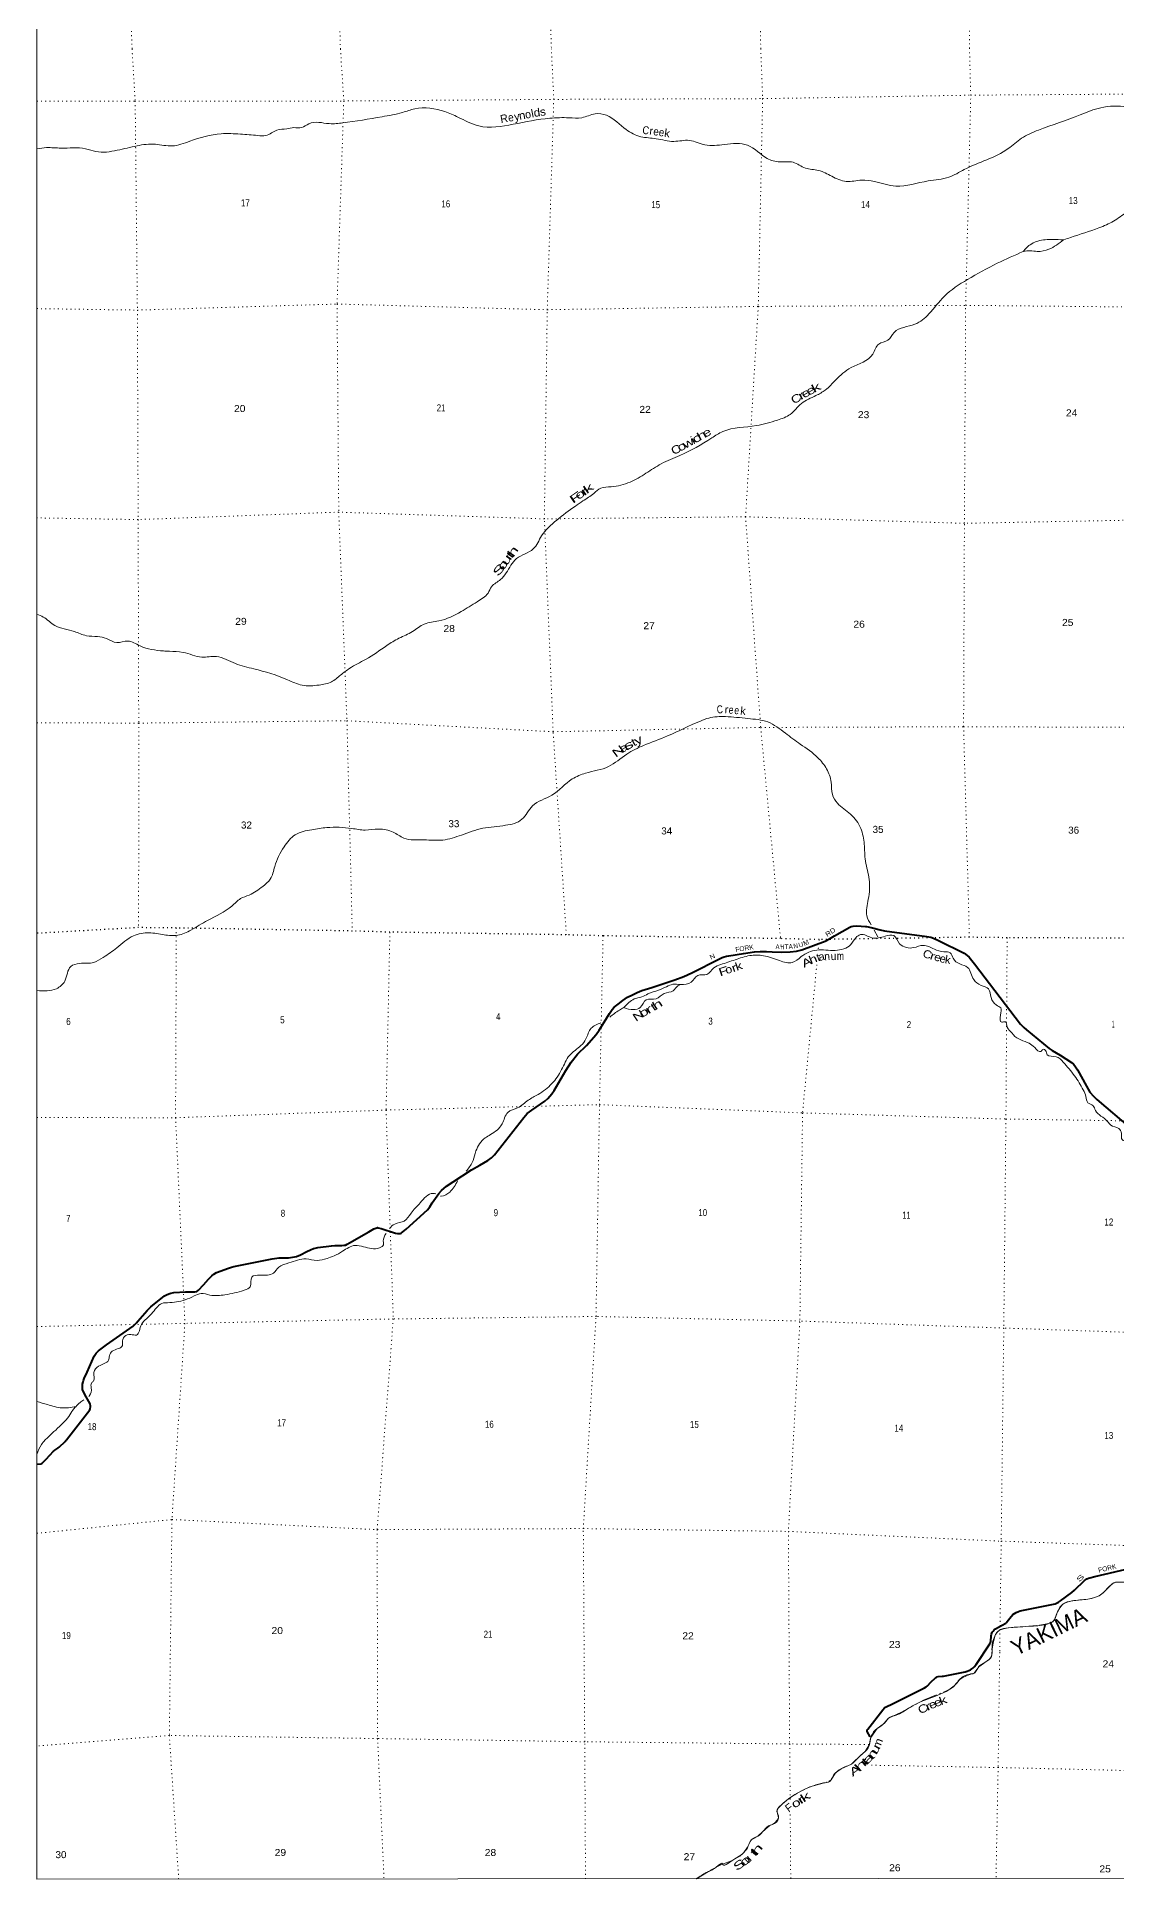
# Model space of a CAD drawing. Header units: feet. Extents: x -6 to 252658, y -374658 to -170635.
# Drawn here: x -2 to 26989, y -366365 to -320318 of the extents above; entities that cross this region are included whole.
import ezdxf
from ezdxf.enums import TextEntityAlignment as Align

# ---------------------------------------------------------------- set-up
doc = ezdxf.new("R2010")
doc.units = ezdxf.units.FT
doc.header["$LTSCALE"] = 70
doc.linetypes.add('DOT_DASHED', pattern=[7.7, 5, -1.2, 0.3, -1.2])
doc.linetypes.add('DOTTED', pattern=[1.5, 0.3, -1.2])
for name, color, linetype, lineweight in [('26', 7, 'Continuous', 40), ('27', 7, 'Continuous', 13), ('39', 7, 'Continuous', 13), ('4', 7, 'Continuous', 13), ('44', 7, 'DOT_DASHED', 13), ('6', 7, 'DOTTED', 25), ('7', 7, 'DOTTED', 13)]:
    doc.layers.add(name, color=color, linetype=linetype, lineweight=lineweight)
doc.layers.add('41', color=7, linetype='Continuous')

msp = doc.modelspace()

# ---------------------------------------------------------------- linework, layer by layer
at = {"layer": '26'}
for points in [[(15374.74, -344076.21), (15953.66, -343885.12), (16177.15, -343806.06), (16375.07, -343715.49), (17065.84, -343361.18), (17138.65, -343330.41), (17188, -343313.95), (17241.46, -343299.55), (17300.46, -343288.12), (17671.38, -343230.11), (17946.39, -343190.51), (18087.59, -343178.32), (18241.67, -343179.96), (18384.9, -343186.1), (18629.99, -343191.57), (18836.95, -343188.77), (18991.74, -343173.37), (19126.56, -343140.24), (19714.56, -342918.65), (19816.95, -342864.71), (19942.4, -342783.35), (20325.4, -342570.59), (20360.05, -342556.06), (20415.42, -342542.87), (20506.42, -342539.51), (20721.31, -342554.84), (20745.41, -342557), (20858.34, -342577.16), (21084.46, -342641.39), (21194.49, -342665.54), (22252.85, -342803.02), (22351.89, -342821.18), (22417.8, -342842.29), (22545.59, -342905.22), (23190.65, -343224.52), (23265.42, -343276.24), (23310.62, -343323.69), (23442.24, -343489.25), (24598.66, -344993.15), (24682.5, -345079.36), (24744.47, -345138.7), (25314.36, -345600.23), (25389.07, -345654.45), (25588.63, -345766.63), (25874.84, -345953.19), (25917.67, -345993.44), (25957.22, -346035.65), (26024.45, -346134.93), (26245.03, -346548.18), (26332.56, -346695.39), (26418.6, -346792.78), (26505.6, -346874.56), (27349.93, -347591.6)], [(5881.48, -350864.67), (6056, -350835.6), (6210.1, -350838.74), (6293.28, -350835.6), (6391.03, -350821.72), (6491.02, -350798.67), (6588.29, -350760.59), (6753.56, -350673.15), (6844.3, -350632.47), (6918.71, -350605.8), (6956.35, -350594.22), (7022.26, -350578.39), (7369.21, -350532.1), (7453.32, -350524.31), (7626.42, -350525.58), (7676.1, -350522.99), (7700.48, -350522.33), (7716.3, -350517.05), (7757.83, -350496.61), (7817.69, -350458.39), (8297.51, -350183.91), (8424.86, -350111.45), (8472.86, -350090.5), (8497.36, -350082.44), (8519.77, -350081.12), (8530.31, -350082.44), (8611.44, -350099.35), (8968.37, -350218.01), (9014.1, -350230.17), (9043.1, -350230.17), (9083.97, -350224.89), (9105.06, -350216.98), (9115.09, -350210.84), (9149.88, -350185.32), (9230.15, -350119.08), (9765.46, -349633.94), (9823.49, -349561.42), (9887.02, -349463.85), (10052.86, -349226.39), (10115.89, -349155.73), (10243.1, -349047.97), (10406.52, -348934.39), (10864.35, -348639.69), (11076.02, -348520.37), (11277.65, -348400.99), (11365.81, -348334.72), (11439.2, -348263.29), (12178.11, -347325.2), (12261.07, -347227.22), (12314.94, -347184.53), (12378.1, -347143.51), (12698.89, -346918.33), (12773.68, -346852.14), (12879.14, -346736.06), (12937.54, -346654.49), (13227.8, -346155.84), (13357.64, -345945.61), (13521.57, -345745.62), (13743.86, -345529.91), (13988.62, -345250.02), (14061.58, -345146.63), (14183.32, -344943.72), (14314.68, -344729.82), (14385.87, -344629.57), (14438.59, -344574.17), (14531.56, -344495.65), (14652.15, -344402.7), (14771.68, -344322.24), (14889.43, -344260.24), (15008.07, -344202.21), (15128.28, -344157.56), (15374.74, -344076.21)], [(1252.3, -353697.26), (1433.8, -353290.27), (1480.45, -353221.73), (1539.05, -353160.27), (1742.87, -353008.75), (2406.65, -352544.46), (2488.89, -352460.65), (2525.94, -352418.56), (2756.58, -352148.64), (2847.45, -352062.3), (3188.68, -351789.48), (3242.92, -351756.29), (3300.92, -351732.55), (3348.38, -351716.72), (3420.24, -351704.44), (3711.67, -351688.08), (3952.78, -351685.48), (3998.26, -351673.19), (4037.8, -351641.53), (4168.79, -351511.93), (4290.19, -351369.97), (4371.07, -351282.03), (4420.09, -351245.82), (4488.64, -351206.25), (4792.11, -351093.61), (4863.01, -351071.71), (4922.93, -351056.21), (5881.48, -350864.67)], [(853.43, -355237.24), (1321.36, -354633.96), (1333.46, -354606.06), (1341.37, -354563.85), (1341.37, -354537.47), (1328.26, -354487.3), (1228.85, -354309.88), (1158.14, -354164.18), (1142.98, -354122.63), (1137.71, -354083.06), (1136.39, -354027.66), (1142.32, -353990.07), (1153.53, -353935.33), (1162.98, -353897.54), (1179.9, -353854.86), (1252.3, -353697.26)], [(0, -355989.41), (103.85, -355981.17), (116.74, -355976.54), (127.94, -355969.28), (136.18, -355961.7), (235.14, -355865.4), (415.14, -355665.51), (435.41, -355647.78), (445.96, -355639.86), (523.73, -355595.01), (534.28, -355588.42), (556.35, -355569.89), (703.85, -355430.09), (725.42, -355403.76), (742.9, -355384.29), (853.43, -355237.24)], [(20838.45, -362805.26), (20762.72, -362671.63), (20758.61, -362660.31), (20759, -362650.06), (20763.75, -362636.65), (20776.09, -362619.16), (21151.83, -362135.94), (21198.13, -362086.79), (21220.74, -362068.28), (21252.8, -362050.13), (21379.73, -361990.59), (22197.95, -361580.15), (22236.21, -361555.57), (22258.61, -361540.02), (22276.09, -361524.59), (22345.31, -361453.73), (22477.08, -361328.62), (22491.47, -361316.28), (22507.41, -361309.59), (22538.76, -361301.87), (22639.6, -361292.7), (22674.47, -361288.5), (23212.89, -361179.53), (23266.15, -361166.6), (23306.24, -361152.2), (23347.37, -361133.68), (23378.21, -361111.05), (23402.88, -361089.44), (23435.78, -361054.47), (23485.22, -360996.26), (23825.95, -360487.12), (23844.06, -360453.81), (23850.62, -360427.46), (23863.16, -360281.1), (23871.18, -360241.26), (23879.41, -360216.57), (23891.75, -360189.82), (23909.22, -360163.07), (23936.37, -360132.83), (23971.94, -360106.49), (24043.26, -360065.14), (24226.69, -359965.75), (24246.44, -359948.07), (24263.41, -359926.98), (24327.15, -359842.62), (24406.77, -359751.8), (24446.41, -359721.23), (24487.53, -359698.6), (24545.11, -359675.97), (24590.14, -359662.45), (25382.69, -359504.36), (25459.08, -359483.6), (25498.15, -359467.14), (25543.39, -359442.45), (25594.23, -359407.14), (25878.73, -359203.85), (25948.46, -359146.17), (26193.94, -358904.29), (26223.99, -358880.76), (26256.89, -358860.19), (26295.96, -358843.73), (26326.96, -358834.74), (26457.77, -358799.34), (27347.07, -358589.58)]]:
    msp.add_lwpolyline(points, dxfattribs=at)
at = {"layer": '39'}
msp.add_line((20938.83, -342646.87), (21029.79, -342815.1), dxfattribs=at)
for points in [[(29922.08, -322597.29), (29207.04, -322528.44), (28573.68, -322340.32), (27267.43, -322064.92), (26601.36, -322088.19), (26091.4, -322269.1), (25043.43, -322649.23), (24624.22, -322853.56), (24287.91, -323111.54), (23190.64, -323634.83), (22805.54, -323824.82), (22286.91, -323919.33), (21474.65, -324046.28), (20942.48, -323935.8), (20626.22, -323900.05), (20239.99, -323931.2), (19876.76, -323801.3), (19547.64, -323657.07), (19217.12, -323597.3), (18908.13, -323452.91), (18573.94, -323443.44), (18259.31, -323355.39), (17771.89, -323027.4), (17192.05, -323005.76), (16705.04, -323017.58), (16317.79, -322905.97), (15927.48, -322931.12), (15486.2, -322864.16), (15101.39, -322812.86), (14735.82, -322636.74), (14244.14, -322276.6), (13958.08, -322242.62), (13624.64, -322337.71), (13306.63, -322340.18), (12827.67, -322351.94), (11908.89, -322501.84), (11049.74, -322544.7), (10528.86, -322323.53), (10203.83, -322187.31), (9448.52, -322116.76), (9141.22, -322207.62), (8630.73, -322314.14), (7647.57, -322468.55), (7311.57, -322487.25), (6798.32, -322489.22), (6621.88, -322585.1), (6426.65, -322586.61), (6247.72, -322616.15), (5998.38, -322650.26), (5725.58, -322783.08), (5522.29, -322782.65), (5087.28, -322747.82), (4604.15, -322739.5), (3820.49, -322926.56), (3382.54, -323044.57), (2963.57, -323001.58), (2502.93, -323041.35), (2008.58, -323153.77), (1473.4, -323184.06), (1215.27, -323115.69), (603.26, -323098.32), (240.87, -323087.06), (-2.49, -323113.07)], [(29924.78, -322596.73), (29667.84, -322792.3), (29333.16, -322995.97), (29089.23, -323225.09), (28751, -323495.15), (28367.16, -323862.08), (27258.04, -324699.14), (26921.49, -324922.94), (26558.38, -325092.66), (25849.57, -325331.41), (25676.91, -325393.07)], [(25676.91, -325393.07), (25401.09, -325383.15), (25031.01, -325422.22), (24744.39, -325591.34), (24664.52, -325682.44)], [(25675.22, -325393.01), (25304.2, -325627.21), (25014.75, -325681.74), (24837.5, -325665.02), (24666.21, -325680.52)], [(24664.52, -325682.44), (24016.49, -325977.03), (23268.62, -326382.98), (22691.92, -326801.68), (22304.59, -327243.05), (21956.2, -327501.12), (21436.35, -327706.24), (21280.72, -327898.47), (21049.94, -327994.77), (20900.77, -328245.27), (20359.74, -328585.27), (19977.5, -328893.88), (19713.6, -329145.26), (19481.11, -329283.8), (19118.2, -329481.67), (18838.35, -329753.29), (18521.35, -329896.5), (17992.97, -330035.33), (17152.68, -330182.61), (16874.03, -330341.61), (16080.11, -330782.11), (15612.6, -330988.83), (15229.86, -331227.06), (14836.91, -331445.27), (14358.72, -331565.6), (14103.32, -331597.75), (13923.1, -331727.84), (13654.73, -331916.93), (13464.45, -332047.09), (12997.97, -332398.58), (12620.36, -332791.61), (12411.32, -333114.96), (11994.41, -333359.49), (11735.3, -333717.41), (11595.59, -333883.38), (11371.41, -334060.06), (11279.96, -334219.63), (11005.77, -334438.92), (10610.98, -334681.27), (10049.08, -334916.87), (9687.33, -334994.08), (9392.8, -335183.37), (9053.82, -335348.88), (8749.18, -335532.21), (8220.27, -335878.15), (7821.31, -336100.43), (7593.05, -336269.1), (7364.81, -336439.78), (7057.42, -336518.57), (6632.76, -336523.88), (6265.44, -336385.97), (5422.16, -336115.03), (4962.3, -335981.86), (4490.07, -335808.58), (4121.8, -335819.48), (3654, -335702.46), (3311.63, -335674.96), (3163.26, -335667.69)], [(3163.26, -335667.69), (2578.01, -335539.9), (2273.22, -335419.6), (1997.74, -335457.94), (1739.37, -335355.38), (1515.6, -335306.85), (1235.67, -335284.89), (937.04, -335182.65), (444.83, -335029.62), (157.51, -334818.71), (1.18, -334752.01)], [(-0.21, -344156.19), (489.47, -344108.04), (695.44, -343919.44), (847.82, -343554.3), (1066.66, -343476.19), (1422.76, -343453.32), (1659.35, -343324.8), (1997.83, -343088.92), (2414.33, -342786.08), (2804.28, -342710.66), (3183.05, -342762.01), (3523.29, -342773.45), (3850.46, -342644.23), (4269.4, -342401.69), (4874.71, -342043.09), (5092.77, -341856.41), (5307.51, -341768.28), (5650.14, -341550.46), (5836.03, -341368.05), (5946.53, -341057.53), (6180.51, -340563.06), (6460.15, -340261.28), (6873.89, -340135.41), (7249.9, -340082.23), (7870, -340103.55), (8210.44, -340143.14), (8546.4, -340118.41), (8909.26, -340196.03), (9175.99, -340342.76), (9681.54, -340389.1), (10150.55, -340393.5), (10618.63, -340267.21), (11150.83, -340100.21), (11719.92, -340025.41), (12127.44, -339875.46), (12390.75, -339541.63), (12877.92, -339270.42), (13386.29, -338866.32), (13721.39, -338720.95), (14291.85, -338555.66), (14748.56, -338246.48), (15171.7, -338028.04), (15769.83, -337792.15), (16590.39, -337417.81), (16801.21, -337343.78), (17217.59, -337306.37), (17779.51, -337356.3), (18275.26, -337440.92), (18716.05, -337721.02), (19090.38, -337995.61), (19531.6, -338336.03), (19746.95, -338615.87), (19864.02, -338944.73), (19894.44, -339258.18), (20018.75, -339472.37), (20346.8, -339749.33), (20600.91, -340101.26), (20688.27, -340496.71), (20719.46, -340918.73), (20813.33, -341380.49), (20790.68, -341873.31), (20753.38, -342287.82), (20861.53, -342512.3)], [(16091.92, -344005.03), (16363.24, -343948.64), (16527.08, -343778.46), (16756.34, -343750.54), (16926.25, -343586.34), (17098.77, -343504.57), (17462.23, -343385.13), (17825.42, -343281.59), (18165.99, -343283.15), (18573.45, -343406.66), (18889.8, -343454.48), (19112.18, -343307.97), (19499.48, -343144.1), (19962.47, -343150.56), (20347.91, -343008.83), (20475.49, -342834.91), (20597.7, -342755.54), (20876.03, -342833.81), (21215.93, -342796.99), (21427.16, -342781.27), (21573.52, -342983.23), (21743.29, -343080.44), (21928.48, -343083.02), (22163.57, -343024.9), (22442.02, -343121.26), (22681.99, -343183.75), (22839.19, -343212.69), (22910.61, -343348.87), (23080.7, -343490.32), (23274.54, -343577.29), (23425.65, -343879.74), (23609.85, -344025.1), (23799.69, -344114.12), (23861.62, -344330.8), (23991.75, -344514.79), (24100.96, -344588.34), (24092.19, -344769.38), (24125.66, -344946.07), (24218.18, -344937.31), (24265.44, -345071.66), (24366.99, -345199.57), (24417.78, -345265.53), (24809.75, -345473.62), (24951.41, -345581.1), (25109.07, -345674.39), (25165.07, -345623.68), (25217.6, -345651.43), (25266.71, -345763.65), (25484.41, -345808.21), (25664.54, -345947.57), (25948.74, -346285.19), (26164.61, -346637.41), (26232.2, -346801.77), (26281.65, -346962.25), (26408.96, -347031.64), (26470.23, -347155.84), (26608.06, -347291.5), (26778.15, -347432.95), (26851.21, -347516.83), (27053.08, -347599.72), (27118.39, -347725.89), (27137.61, -347880.58), (27292.98, -347935.67), (27422.1, -347976.9), (27672.21, -348332.88), (27697.64, -348511.64), (27776.81, -348605.54), (27980.43, -348652.21), (28143.75, -348691.16), (28257.28, -348804.9), (28344.29, -348828.88)], [(14669.29, -344584.23), (14802.9, -344453.39), (14933.11, -344365.92), (15127.98, -344314.14), (15278.4, -344238.57), (15547.44, -344143.98), (15746.1, -344057.99), (15904.68, -343998.44), (16089.4, -344006.27)], [(14674.99, -344581.07), (14918.9, -344631.45), (15085.57, -344575.87), (15239.21, -344387.67), (15482.56, -344359.64), (15688.93, -344227.34), (15913.88, -344159.24), (16029.74, -344035.68), (16091.92, -344005.03)], [(14323.09, -344821.71), (14564.73, -344642.25), (14674.99, -344581.07)], [(10738.11, -348665.41), (10756.88, -348643.13), (10906.14, -348404.7), (10978.91, -348164.85), (11206.04, -347839.35), (11342.32, -347755.85), (11630.26, -347490.2), (11777.15, -347201.51), (12019.88, -347087.02), (12286.22, -346895.94), (12530.76, -346753.29), (12877.04, -346481.15), (13122.11, -346131.38), (13318.84, -345775.95), (13602.9, -345528.43), (13728.52, -345362.57), (13859.48, -345098.14), (14103.44, -344963.23)], [(10093.37, -349294.75), (10111.39, -349293.61), (10322.02, -349193.44), (10520.12, -348914.47)], [(8815.64, -350098.54), (8948.94, -349990.32), (9185.92, -349916.1), (9355.61, -349719.73), (9585.23, -349460.57), (9905.6, -349224.83), (9973.49, -349232.11)], [(1297.27, -354300.04), (1312.81, -354280.32), (1359.75, -354088.93), (1362.89, -353964.23), (1412.88, -353917.6), (1425.43, -353702.34), (1543.06, -353544.59), (1787.56, -353395.9), (1812.91, -353281.09), (1880.54, -353167.96), (2137.17, -353027.22), (2136.65, -352954.84), (2191.95, -352805.61), (2344.54, -352752.14), (2489.55, -352765.09), (2612.46, -352500.73), (2741.42, -352356.85), (2901.26, -352192.36), (3161.58, -351963.9), (3268.77, -351956.74), (3705.04, -351884.98), (3933.81, -351788.7), (4106.49, -351729.05), (4324.13, -351765.56), (4702.48, -351758.6), (5182.74, -351646.29), (5335.07, -351556.64), (5371.61, -351317.07), (5582.61, -351269.18), (5912.34, -351218.36), (6046.16, -351072.55), (6298.98, -350962), (6733.05, -350864.12), (7005.04, -350900.22), (7256.28, -350850.01), (7430.92, -350784.31), (7643.46, -350670.05), (7956.42, -350524.86), (8165.98, -350557.41), (8570.76, -350586.45), (8666.83, -350509.29), (8660.14, -350418.86), (8732.16, -350223.94)], [(-1.05, -355751.83), (115.85, -355500.11), (295.59, -355301.66), (469.54, -355139.44), (657.44, -354957.01), (799.23, -354799.07), (898.74, -354641.45), (970.59, -354556.44)], [(0.1, -354426.74), (261.71, -354503.63), (626.61, -354585.25), (785.6, -354582.01), (974.9, -354552.15)], [(970.59, -354556.44), (1078.52, -354449.03), (1175.38, -354384)], [(31569.44, -356963.45), (31288.24, -357039.41), (30992.42, -357118.04), (30770.31, -357303.61), (30494.31, -357428.58), (30342.65, -357592.47), (30275.02, -357817.13), (30095.53, -357930.61), (30026.22, -358099), (29895.28, -358156.5), (29895.27, -358158.51), (29718.36, -358175.55), (29581.11, -358281.25), (29348.02, -358283.89), (29164.61, -358381.27), (28983.95, -358354.08), (28798.74, -358415.28), (28659.75, -358474.75), (28517.34, -358433.72), (28416.79, -358449.2), (28297.85, -358516.82), (28278.95, -358655.36), (28162.09, -358708.93), (27952.92, -358745.88), (27787.49, -358859.44), (27592.81, -358824.13), (27471.96, -358875.66), (27403.34, -358927.51), (27335.03, -358927.1), (27322.98, -358925.02), (27127.97, -358945.98), (26971.26, -358945.05), (26821.96, -359048.66), (26561.41, -359280.23), (26277.61, -359364.96), (25881.53, -359410.85), (25651.98, -359495.9), (25501.9, -359732.14), (25430.56, -359902.52), (25291.46, -359982.08), (24873.19, -360041.91), (24292.28, -360084.7), (24068.92, -360143.66), (23951.48, -360295.69), (23883.28, -360616.81), (23870.15, -360797.59), (23704.49, -360951.34), (23549.15, -361056.93), (23413.52, -361228.94), (23397.43, -361230.86), (23056.94, -361389.61), (22994.15, -361475.65), (22828.54, -361619.35), (22061.08, -361950.41), (21797.03, -362093.53), (21486.6, -362264.52), (21293.27, -362339.74), (21198.14, -362457.73), (21000.33, -362611.3), (20842.24, -362843.47), (20809, -363028.14), (20665.23, -363216.19), (20515.74, -363353.96), (20370.27, -363489.75), (20245.39, -363543.27), (20011.55, -363672.51), (19910.43, -363784.44), (19825.23, -363922.59), (19672.3, -363961.88), (19420.75, -364028.72), (18951.27, -364255.03), (18569.76, -364554.2), (18511.01, -364636.24), (18541.96, -364837.38), (18394.33, -364999.28), (18338, -365013.01), (18184.54, -365140.71), (18024.9, -365294.5), (17857.58, -365389.97), (17786.4, -365534.23), (17687.01, -365692.4), (17402.55, -365889.66), (17146.82, -365984.6), (17146.83, -365982.59), (16983.59, -366066.03), (16739.68, -366201.24), (16489.61, -366358.51)]]:
    msp.add_spline(points, degree=3, dxfattribs=at)
at = {"layer": '4'}
msp.add_lwpolyline([(0, -183308.59), (31331.08, -183287.03), (62662.1, -183222.4), (93993, -183114.66), (125323.73, -182963.82), (156654.22, -182769.89), (187984.4, -182532.85), (219314.24, -182252.73), (250643.68, -181929.51), (252658.04, -364975.08), (221076.83, -365300.9), (189495.2, -365583.27), (157911.89, -365844.7), (126330.92, -366017.71), (94748.41, -366169.75), (63165.7, -366278.36), (31582.88, -366343.53), (0, -366365.25)], close=True, dxfattribs=at)
at = {"layer": '44'}
for points in [[(24290.78, -360084.57), (24635.82, -360060.14), (25075.76, -360017.95), (25344.49, -359966.45), (25403.85, -359930.63), (25448.51, -359874.24), (25525.2, -359685.66), (25579.64, -359582.09), (25647.05, -359500.26), (25696.45, -359464.54), (25762.93, -359436.39), (25952.02, -359400.49), (26231.67, -359372.39), (26367.93, -359348.16), (26517.68, -359302.96), (26594.14, -359258.78), (26676.14, -359188.56), (26817.43, -359052.31), (26907.12, -358978.28), (26946.63, -358954.69), (26976.88, -358943.44), (27002.52, -358939.31)], [(16494.32, -366355.55), (16844.8, -366140.49), (17104.4, -366003.31), (17367.47, -365909.63), (17576.43, -365787.68), (17677.8, -365703.12), (17767.1, -365568.52), (17860.8, -365385.84), (17946.96, -365335.33), (18034.33, -365285.82), (18224.95, -365104.7), (18325.14, -365022.78), (18405.61, -364992.27), (18449.26, -364959.74), (18513.66, -364887.3), (18545.26, -364828.76), (18543.55, -364780.61), (18505.62, -364673.76), (18510.94, -364636.39), (18556.04, -364568.24), (18648.61, -364481.67), (18796.25, -364359.64), (18955.43, -364252.55), (19173.12, -364128.67), (19325.46, -364059.91), (19806.97, -363927.89), (19864.19, -363886.86), (19972.55, -363707.65), (20114.58, -363608.73), (20368.64, -363491.17), (20719.52, -363158.87), (20819.35, -363003.43), (20852.09, -362823.15), (21011.72, -362600.35), (21191.87, -362463.44), (21293.85, -362339.38), (21605.27, -362199.11), (22171.97, -361895.63), (22805.4, -361631.77), (22940.53, -361530.68), (23079.85, -361371.24), (23154.91, -361323.7), (23302.6, -361262.09), (23434.63, -361213.58), (23551.04, -361055.5), (23818.97, -360865.13), (23866.55, -360804.66), (23882.19, -360756.96), (23884.29, -360610.45), (23908.48, -360467.16), (23951.49, -360295.66), (23993.35, -360211.41), (24069.52, -360143.33), (24168.63, -360104.47), (24290.78, -360084.57)]]:
    msp.add_lwpolyline(points, dxfattribs=at)
at = {"layer": '6'}
for points in [[(19163.13, -342870.85), (18595.7, -342857.54), (14156.99, -342787.43), (13228.91, -342762.46), (8826.46, -342696.09), (7886.27, -342667.2), (3485.76, -342590.76), (2543.71, -342581.98), (0, -342725.11)], [(31550.53, -342819.05), (29595.62, -342856.62), (28645.54, -342851.93), (24261.56, -342835.68), (23319.48, -342822.89), (19562, -342880.2), (19302.68, -342874.12)]]:
    msp.add_lwpolyline(points, dxfattribs=at)
at = {"layer": '7'}
for p, q in [((19562, -342880.2), (19532.52, -343187.27)), ((18837.75, -364749.98), (18850.42, -366357.51))]:
    msp.add_line(p, q, dxfattribs=at)
for points in [[(12899, -310771.05), (12735, -316681.05), (12865.3, -320620.21)], [(18100.25, -320616.67), (18038, -316523.05), (18171, -310772.05)], [(23403, -310738.05), (23360, -316597.05), (23320.05, -320611.95)], [(2291.1, -311259.04), (2231, -316817.05), (2379.45, -320623.68)], [(7590.64, -320622.56), (7456, -316705.05), (7519.44, -312204.98)], [(2379.45, -320623.68), (2456.7, -321921.69), (2512.09, -327147.33), (2531.33, -332383.3), (2545.46, -337466.5), (2543.71, -342581.98)], [(7590.64, -320622.56), (7673.86, -321921.41), (7504.76, -326995.97), (7547.9, -332197.58), (7752.17, -337412.01), (7886.27, -342667.2)], [(13238.47, -342762.7), (12908.89, -337685.67), (12689.78, -332364.78), (12761.19, -327140.17), (12924.95, -321880.66), (12865.3, -320620.21)], [(18100.25, -320616.67), (18148.02, -321862.23), (18038.13, -327054.97), (17721.4, -332313.66), (18099.12, -337579.02), (18595.7, -342857.54)], [(23319.48, -342822.89), (23173.26, -337561.76), (23193.33, -332476.29), (23224.92, -327028.79), (23352.49, -321775.59), (23320.05, -320611.95)], [(0, -321923.94), (2440.6, -321921.82), (7673.86, -321921.41), (12924.95, -321880.66), (18148.02, -321862.23), (23352.49, -321775.59), (28579.46, -321739.04), (31521.49, -321711.54)], [(0, -327110.45), (2512.09, -327147.33), (7504.76, -326995.97), (12765.2, -327138.13), (18038.13, -327054.97), (23224.92, -327028.79), (28557.19, -327081.91), (31528.83, -327047.56)], [(31536.03, -332278.76), (28216.59, -332381), (23193.33, -332476.29), (17721.4, -332313.66), (12689.78, -332364.78), (7547.9, -332197.58), (2531.33, -332383.3), (0, -332341.24)], [(0, -337461.25), (2543.47, -337470.53), (7752.17, -337412.01), (12908.89, -337685.67), (18099.12, -337579.02), (23173.26, -337561.76), (28473.07, -337578.94), (31543.27, -337545.89)], [(3485.76, -342590.76), (3467.27, -347334.38), (3701.21, -352476.19), (3375.88, -357377.02), (3311.73, -362774.51), (3545.04, -366364.97)], [(8826.46, -342696.09), (8731.37, -347142.71), (8911.53, -352363.36), (8508.29, -357628.75), (8519.38, -362850.71), (8679.59, -366363.6)], [(13718.77, -366361.14), (13698.87, -362931.16), (13662.87, -357602.82), (13981.3, -352299.88), (14068.33, -347006.78), (14156.99, -342787.43)], [(24261.56, -342835.68), (24231.49, -347366.25), (24178.2, -352592.73), (24113.52, -357915.82), (24075.93, -360692.49)], [(19501.46, -343510.81), (19146.07, -347212.68), (19078.71, -352441.29), (18791.98, -357673.6), (18823.84, -362985.89), (18834.81, -364377.59)], [(0, -347328.93), (3467.27, -347334.38), (8731.37, -347142.71), (14068.33, -347006.78), (19146.07, -347212.68), (24231.49, -347366.25), (29600.19, -347447.24), (31556.87, -347434.18)], [(31564.16, -352736.51), (29483.2, -352772.74), (24180.2, -352590.71), (19078.52, -352415.15), (13991.38, -352301.81), (8911.53, -352363.36), (3697.17, -352474.21), (0, -352553.32)], [(0, -357721.16), (3375.88, -357377.02), (8508.29, -357628.75), (13662.87, -357602.82), (18791.98, -357673.6), (24115.55, -357917.82), (29408.48, -358099.93), (31571.52, -358077.51)], [(24075.93, -360692.49), (24037.07, -363562.74), (23983.04, -366352.72)], [(20804.53, -363000.68), (18823.84, -362985.89), (13698.87, -362931.16), (8519.38, -362850.71), (3311.73, -362774.51), (0, -363035.14)], [(31579.27, -363715.09), (29406.17, -363700.03), (24039.16, -363574.79), (20848.83, -363516.35)]]:
    msp.add_lwpolyline(points, dxfattribs=at)

# ---------------------------------------------------------------- texts
at = {"layer": '27'}
for s, rotation, width, p in [('RD', 32.965, 1.15, (19763.02, -342816.29)), ('FORK', 8.889, 0.95, (17475.17, -343192.4)), ('N', 27.154, 1.15, (16857.94, -343387.65)), ('S', 44.577, 1.8, (26064.75, -358949.41))]:
    msp.add_text(s, height=120, rotation=rotation, dxfattribs=dict(at, width=width)).set_placement(p)
for s, rotation, width, p in [('A', 358.721, 0.75, (18519.24, -343119.08)), ('H', 0.775, 0.6, (18637.17, -343121.47)), ('T', 0.775, 0.85, (18747.89, -343119.83)), ('A', 3.682, 0.8, (18853.12, -343115.06)), ('N', 9.806, 0.8, (18983.11, -343099.24))]:
    msp.add_text(s, height=120, rotation=rotation, dxfattribs=dict(at, width=width)).set_placement(p, align=Align.CENTER)
for s, rotation, p in [('U', 16.806, (19121.07, -343066.07)), ('M', 22.649, (19257.04, -343014.67))]:
    msp.add_text(s, height=120, rotation=rotation, dxfattribs=at).set_placement(p, align=Align.CENTER)
msp.add_text('FORK', height=120, rotation=13.272, dxfattribs=at).set_placement((26555.22, -358704.6))
at = {"layer": '41'}
for s, rotation, p in [('R', 9.915, (11699.03, -322457.31)), ('y', 9.152, (12015.62, -322405.81)), ('o', 11.158, (12297.65, -322349.42)), ('l', 11.158, (12409.55, -322327.35)), ('r', 352.697, (15351.61, -322766.26)), ('k', 353.923, (17647.72, -337260.49)), ('r', 355.924, (17236.76, -337227.53)), ('t', 17.951, (19567.28, -343416.46)), ('F', 36.39, (18867.38, -364658.01)), ('u', 44.336, (17839.6, -365933.6))]:
    msp.add_text(s, height=200, rotation=rotation, dxfattribs=at).set_placement(p, align=Align.CENTER)
for s, rotation, width, p in [('e', 9.915, 0.95, (11866.73, -322428)), ('n', 11.028, 1.1, (12150.8, -322378.27)), ('d', 8.072, 1.1, (12516.78, -322307.63)), ('s', 8.072, 1.1, (12664.07, -322286.41)), ('C', 352.117, 0.85, (15212.83, -322750.27)), ('e', 352.697, 0.9, (15471.65, -322781.64)), ('e', 351.325, 0.9, (15606.06, -322801.52)), ('k', 351.418, 1.05, (15745.16, -322822.7)), ('r', 28.684, 1.6, (19162.29, -329365.56)), ('e', 28.684, 1.45, (19270.76, -329307.48)), ('e', 28.517, 1.45, (19395.3, -329240.11)), ('k', 28.517, 1.65, (19530.59, -329168.23)), ('C', 28.958, 1.3, (19030.96, -329445.56)), ('e', 29.161, 1.45, (16796.91, -330293.03)), ('C', 25.561, 1.25, (16023.14, -330720.68)), ('o', 28.885, 1.45, (16168.58, -330640.99)), ('w', 28.885, 1.45, (16334.17, -330550.58)), ('i', 28.885, 1.25, (16450.31, -330486.51)), ('c', 29.161, 1.65, (16543.17, -330434.62)), ('h', 29.161, 1.55, (16670.33, -330363.66)), ('k', 35.213, 1.85, (13847.2, -331681.62)), ('F', 34.268, 1.9, (13525.76, -331908.51)), ('o', 34.479, 1.6, (13632.64, -331833.35)), ('r', 35.123, 1.85, (13749.62, -331752.37)), ('u', 55.283, 1.8, (11817.44, -333445.95)), ('t', 53.835, 1.65, (11914.77, -333324.17)), ('h', 55.51, 1.7, (11984.11, -333234.69)), ('S', 50.723, 1.8, (11630.29, -333698.9)), ('o', 53.752, 1.7, (11726.84, -333573.74)), ('C', 3.43, 0.8, (17083.26, -337225.64)), ('e', 355.924, 0.8, (17352.93, -337236.13)), ('e', 355.924, 0.8, (17493.24, -337247.77)), ('s', 28.716, 1.7, (14841.94, -338103.02)), ('t', 28.716, 1.35, (14969.02, -338033.89)), ('y', 27.037, 1.5, (15080.41, -337978.59)), ('N', 37.181, 1.55, (14594.11, -338249.39)), ('a', 28.716, 1.55, (14713.43, -338177.95)), ('k', 18.567, 1.3, (17582.18, -343637.65)), ('A', 25.769, 1.35, (19290.08, -343534.75)), ('h', 22.239, 1.35, (19443.95, -343461.44)), ('a', 10.523, 1.05, (19636.38, -343401.44)), ('n', 5.355, 0.95, (19767.52, -343395.19)), ('u', 3.358, 0.95, (19925.38, -343392.62)), ('m', 359.829, 0.8, (20093.22, -343389.43)), ('C', 338.882, 1.15, (22232.28, -343340.49)), ('r', 340.735, 1.3, (22369.12, -343385.09)), ('e', 343.16, 1.1, (22497.71, -343416.36)), ('e', 345.647, 1.05, (22631.8, -343454.04)), ('k', 351.317, 1.05, (22764.92, -343483.4)), ('F', 18.203, 1.5, (17197.8, -343765.02)), ('o', 18.18, 1.15, (17326.61, -343721.19)), ('r', 18.18, 1.3, (17465.13, -343680.19)), ('h', 32.267, 1.65, (15568.39, -344585.85)), ('N', 33.769, 1.45, (15096.76, -344863.59)), ('o', 32.064, 1.55, (15227.08, -344781.54)), ('r', 33.377, 1.75, (15353.7, -344709.66)), ('t', 31.267, 1.45, (15467.14, -344647.79)), ('e', 22.708, 1.25, (22433.88, -362089.18)), ('e', 21.007, 1.25, (22559.62, -362037.68)), ('k', 21.007, 1.4, (22693.51, -361987.14)), ('C', 28.391, 1.3, (22202.91, -362192.03)), ('r', 26.097, 1.55, (22331.49, -362133.29)), ('a', 42.653, 2.05, (20859.5, -363416.71)), ('n', 51.667, 1.85, (20959.88, -363297.25)), ('u', 60.934, 1.6, (21044.9, -363166.78)), ('m', 67.968, 1.15, (21116.99, -363008.74)), ('A', 36.107, 1.6, (20514.28, -363728.1)), ('h', 42.775, 2.05, (20662.42, -363592.63)), ('t', 43.284, 1.95, (20779.69, -363491.6)), ('k', 33.047, 1.8, (19268.99, -364391.32)), ('o', 30.449, 1.5, (19028.32, -364546.18)), ('r', 34.449, 1.8, (19164.25, -364457.02)), ('h', 50.787, 1.9, (18082.41, -365683.01)), ('S', 36.834, 1.7, (17621.17, -366081.59)), ('o', 41.834, 1.9, (17769.64, -365978.78)), ('t', 48.357, 1.85, (18002.98, -365766.65))]:
    msp.add_text(s, height=200, rotation=rotation, dxfattribs=dict(at, width=width)).set_placement(p, align=Align.CENTER)
at = {"layer": '44'}
msp.add_text('YAKIMA', height=400, rotation=25.807, dxfattribs=at).set_placement((24479.52, -360795.27))
at = {"layer": '7'}
for s, width, p in [('17', 0.85, (5101.74, -324554.34)), ('16', 0.85, (10114.45, -324579.94)), ('15', 0.85, (15363.34, -324599.14)), ('14', 0.85, (20609.02, -324597.55)), ('13', 0.85, (25803.76, -324494.95)), ('20', 1.1, (4928.43, -329694.88)), ('21', 0.85, (9996.35, -329678.89)), ('22', 1.1, (15065.13, -329716.56)), ('23', 1.1, (20528.89, -329848.38)), ('24', 1.1, (25732.02, -329803.48)), ('29', 1.1, (4959.25, -335014.34)), ('28', 1.1, (10165.52, -335193.81)), ('27', 1.1, (15164.06, -335122.62)), ('26', 1.1, (20416.91, -335085.96)), ('25', 1.1, (25633.75, -335041.41)), ('32', 1.05, (5103.16, -340105.26)), ('33', 1.05, (10290.51, -340071.55)), ('34', 1.05, (15612.58, -340252.77)), ('35', 1.05, (20897.59, -340213.57)), ('36', 1.05, (25788.91, -340233.09)), ('6', 0.85, (733, -345014.81)), ('5', 0.85, (6083.16, -344973.5)), ('4', 0.85, (11480.9, -344893.4)), ('3', 0.85, (16789.46, -345007.03)), ('2', 0.85, (21751.61, -345093.19)), ('1', 0.4, (26880.11, -345079.52)), ('7', 0.85, (730.21, -349936.14)), ('8', 0.85, (6097.53, -349809.37)), ('9', 0.85, (11421.27, -349794.18)), ('10', 0.85, (16539.03, -349792.12)), ('11', 0.65, (21641.92, -349858.76)), ('12', 0.85, (26695.5, -350028.08)), ('18', 0.85, (1267.77, -355142.63)), ('17', 0.85, (6008.06, -355045.81)), ('16', 0.85, (11202.92, -355081.9)), ('15', 0.85, (16330.94, -355087.37)), ('14', 0.85, (21443.97, -355179.25)), ('13', 0.85, (26694.98, -355362.3)), ('20', 1.1, (5866.15, -360239.31)), ('19', 0.85, (625.56, -360362.29)), ('21', 0.85, (11170.5, -360330.64)), ('22', 1.1, (16139.62, -360369.94)), ('23', 1.1, (21306.79, -360586.19)), ('24', 1.1, (26648.64, -361071.98)), ('29', 1.1, (5944.86, -365785.13)), ('28', 1.1, (11198.1, -365786.27)), ('30', 1.05, (464.9, -365840.33)), ('27', 1.1, (16172.45, -365891.97)), ('26', 1.1, (21311.42, -366166.85)), ('25', 1.1, (26569.03, -366196.05))]:
    msp.add_text(s, height=175, dxfattribs=dict(at, width=width)).set_placement(p)

doc.saveas('drawing.dxf')
